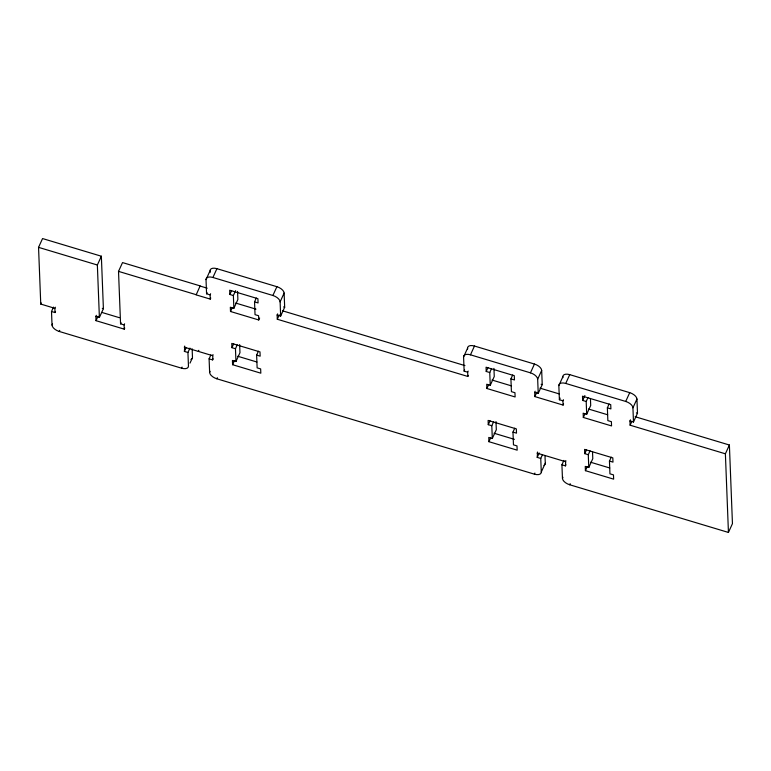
<?xml version="1.0" encoding="UTF-8"?>
<svg xmlns="http://www.w3.org/2000/svg" width="771" height="771" viewBox="0 0 771 771"><rect width="100%" height="100%" fill="white"/><g stroke="black" fill="none" stroke-linecap="round" stroke-linejoin="round"><path stroke-width="1.16" d="M53.507 307.109L51.503 311.503L55.03 312.563L54.866 308.313L40.757 304.073L38.55 247.356L42.559 238.557L101.358 256.223L103.401 308.689L99.392 317.479L95.864 316.418L96.365 315.32M40.757 304.073L41.258 302.974M54.866 308.313L55.367 307.215M55.03 312.563L55.531 311.465M189.936 348.087L187.931 352.482L188.461 366.1A7.546 3.932 24.5 0 1 181.571 368.191L59.251 331.463A7.546 3.932 24.5 0 1 52.033 325.083L52.534 323.984M59.251 331.463L59.752 330.364M99.392 317.479L97.358 265.012L101.358 256.223M124.757 328.051L124.256 329.15L96.028 320.678L98.033 316.274M124.256 329.15L124.092 324.899L120.565 323.839L118.522 271.373L122.531 262.583L200.152 285.896L196.152 294.869L210.261 299.1L210.762 298.001M120.565 323.839L121.066 322.741M124.092 324.899L124.594 323.801M210.261 299.1L210.097 294.85L206.57 293.79L206.021 279.603L210.03 270.814A7.546 3.932 24.5 0 1 216.921 268.674L276.895 286.696A7.546 3.932 24.5 0 1 284.123 293.067L284.672 307.253L280.663 316.043L277.136 314.982L277.637 313.884M206.021 279.603A7.546 3.932 24.5 0 1 212.912 277.473L216.921 268.674M206.57 293.79L207.071 292.691M187.931 352.482L184.404 351.422L184.741 346.063M210.097 294.85L210.599 293.751M184.404 351.422L186.158 347.576M181.571 368.191L182.072 367.092M190.003 363.112L192.008 358.708M198.349 351.403L198.851 350.304M259.625 318.018L258.728 319.965L230.51 311.494L230.336 307.234L233.873 308.294L233.372 295.534L229.845 294.474L231.628 290.561M233.372 295.534L235.598 290.648M230.51 311.494L232.283 307.581M544.991 455.594L545.29 463.226L541.281 472.025A7.546 3.932 24.5 0 1 534.39 474.155L216.853 378.792A7.546 3.932 24.5 0 1 209.625 372.412L209.095 358.843L210.849 354.988M233.873 308.294L237.873 299.505L237.564 291.38M209.095 358.843L212.632 359.893L212.96 354.544M212.632 359.893L213.133 358.794M209.625 372.412L210.126 371.314M216.853 378.792L217.355 377.694M258.41 351.19L256.627 355.103L257.129 367.863L260.656 368.923L260.82 373.183L232.591 364.702L232.428 360.452L235.955 361.512L235.463 348.743L231.936 347.682L233.709 343.779M258.728 319.965L258.564 315.715L255.037 314.655L254.546 301.885L256.319 297.982M235.463 348.743L237.246 344.839M232.591 364.702L234.374 360.799M235.955 361.512L239.964 352.713L239.646 344.589M280.663 316.043L280.114 301.856A7.546 3.932 24.5 0 0 272.886 295.486L276.895 286.696M280.114 301.856L284.123 293.067M468.325 375.361L467.824 376.46L277.3 319.242L279.304 314.838M467.824 376.46L467.66 372.2L464.132 371.14L463.583 356.963L467.583 348.164A7.546 3.932 24.5 0 1 474.473 346.034L534.457 364.047A7.546 3.932 24.5 0 1 541.676 370.417L542.235 384.604L538.225 393.393L534.698 392.333L535.199 391.234M463.583 356.963A7.546 3.932 24.5 0 1 470.474 354.824L474.473 346.034M464.132 371.14L464.634 370.041M467.66 372.2L468.161 371.102M512.705 374.985L510.922 378.889L511.424 391.658L514.951 392.718L515.115 396.969L486.887 388.497L486.723 384.237L490.25 385.298L489.758 372.528L486.231 371.468L488.004 367.565M489.758 372.528L491.541 368.625M486.887 388.497L488.669 384.584M490.25 385.298L494.259 376.508L493.941 368.384M514.758 428.184L512.975 432.088L513.467 444.857L516.994 445.917L517.168 450.168L488.939 441.696L488.775 437.436L492.303 438.497L491.802 425.737L488.274 424.676L490.057 420.764M491.802 425.737L493.585 421.824M488.939 441.696L490.722 437.783M492.303 438.497L496.312 429.707L495.994 421.583M538.225 393.393L537.676 379.216A7.546 3.932 24.5 0 0 530.448 372.836L534.457 364.047M537.676 379.216L541.676 370.417M563.591 403.965L563.09 405.074L534.862 396.593L536.867 392.198M563.09 405.074L562.926 400.814L559.389 399.754L558.84 385.567L562.849 376.778A7.546 3.932 24.5 0 1 569.74 374.639L629.724 392.661A7.546 3.932 24.5 0 1 636.942 399.031L637.492 413.217L633.483 422.007L629.955 420.947L630.456 419.848M558.84 385.567A7.546 3.932 24.5 0 1 565.731 383.438L569.74 374.639M559.389 399.754L560.141 398.106M541.281 472.025L540.75 458.446L537.223 457.386L537.56 452.028M537.223 457.386L539.228 452.991M562.926 400.814L563.418 399.715M540.75 458.446L542.505 454.601M534.39 474.155L534.891 473.057M609.148 403.946L607.365 407.849L607.856 420.619L611.393 421.679L611.557 425.929L583.329 417.458L583.165 413.198L586.692 414.258L586.191 401.498L582.664 400.438L584.89 395.552M586.191 401.498L587.974 397.585M583.329 417.458L585.112 413.545M635.121 416.706L729.395 445.021L732.45 523.644L728.441 532.443L569.673 484.757A7.546 3.932 24.5 0 1 562.454 478.377L561.924 464.807L563.929 460.403M586.692 414.258L590.702 405.469L590.432 398.511M561.924 464.807L565.451 465.867L565.789 460.509M565.451 465.867L565.953 464.759M562.454 478.377L562.955 477.278M569.673 484.757L570.174 483.658M611.239 457.155L609.456 461.068L609.948 473.828L613.475 474.888L613.649 479.148L585.42 470.667L585.256 466.416L588.784 467.477L588.283 454.707L584.755 453.647L586.538 449.744M588.283 454.707L590.066 450.804M585.42 470.667L587.203 466.763M588.784 467.477L592.783 458.678L592.513 451.719M633.483 422.007L632.933 407.82A7.546 3.932 24.5 0 0 625.715 401.45L629.724 392.661M632.933 407.82L636.942 399.031M728.441 532.443L725.386 453.811L630.129 425.207L631.873 421.351M725.386 453.811L729.395 445.021M212.912 277.473L272.886 295.486M470.474 354.824L530.448 372.836M565.731 383.438L625.715 401.45M283.564 306.916L284.672 307.253M541.126 384.276L542.235 384.604M636.393 412.88L637.492 413.217M254.546 301.885L258.073 302.945L257.9 298.695L229.681 290.214L229.845 294.474M510.922 378.889L514.45 379.949L514.286 375.699L486.067 367.218L486.231 371.468M607.365 407.849L610.892 408.909L610.728 404.659L582.5 396.178L582.664 400.438M200.161 286.07L207.216 288.19M282.456 310.79L464.942 365.599M539.999 388.141L559.187 393.904M235.647 303.042L255.962 309.142M492.023 380.036L511.221 385.808M588.466 409.006L607.654 414.769M38.55 247.356L97.358 265.012M118.522 271.373L196.142 294.686M102.302 308.352L103.401 308.689M256.627 355.103L260.155 356.163L259.991 351.904L231.772 343.432L231.936 347.682M512.975 432.088L516.503 433.148L516.339 428.898L488.11 420.417L488.274 424.676M609.456 461.068L612.984 462.128L612.82 457.868L584.591 449.397L584.755 453.647M101.801 312.409L119.447 317.71M237.728 356.25L256.926 362.013M494.076 433.244L514.402 439.345M590.557 462.215L609.745 467.978M184.24 347.162L212.459 355.643M537.059 453.126L565.288 461.607M629.955 420.947L630.129 425.207M562.849 376.778L562.888 377.665M534.698 392.333L534.862 396.593M467.583 348.164L467.621 349.051M277.136 314.982L277.3 319.242M210.03 270.814L210.097 272.587M192.133 348.8L192.471 357.31A7.546 3.932 24.5 0 1 190.957 359.488M95.864 316.418L96.028 320.678M51.503 311.503L52.033 325.083M545.29 463.226A7.546 3.932 24.5 0 1 543.989 465.347"/></g></svg>
